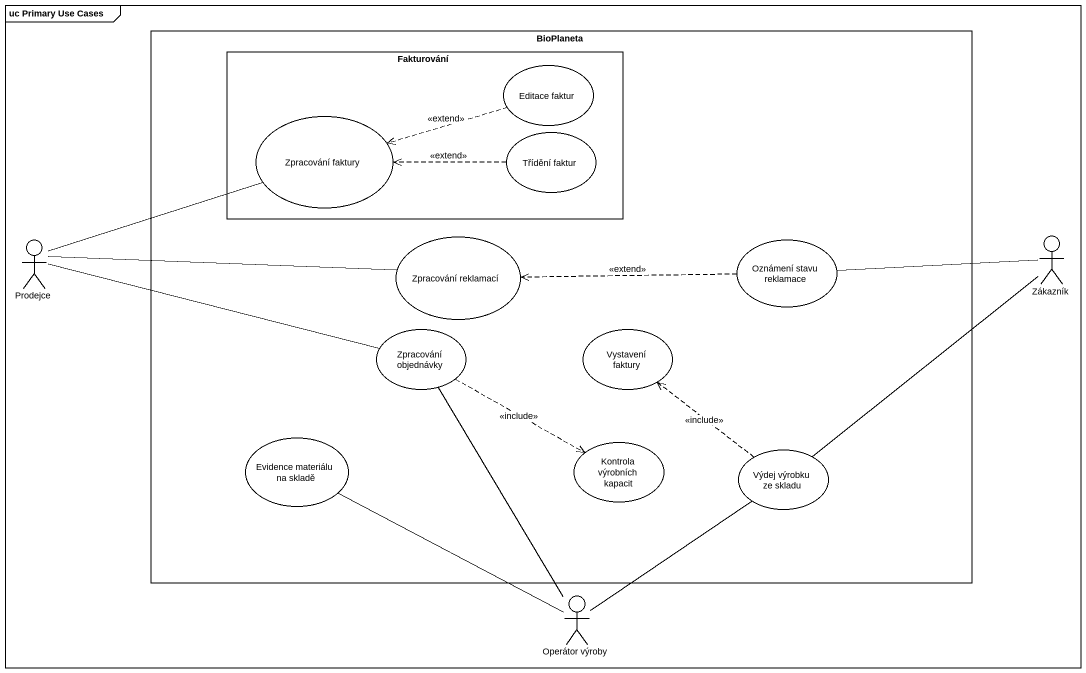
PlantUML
@startuml
mainframe uc Primary Use Cases
rectangle BioPlaneta {
  rectangle Fakturování {
    usecase "Editace faktur" as Editace_faktur
    usecase "Zpracování faktury" as Zpracování_faktury
    usecase "Třídění faktur" as Třídění_faktur
  }
  usecase "Zpracování reklamací" as Zpracování_reklamací
  usecase "Oznámení stavu reklamace" as Oznámení_stavu_reklamace
  usecase "Zpracování objednávky" as Zpracování_objednávky
  usecase "Vystavení faktury" as Vystavení_faktury
  usecase "Evidence materiálu na skladě" as Evidence_materiálu_na_skladě
  usecase "Kontrola výrobních kapacit" as Kontrola_výrobních_kapacit
  usecase "Výdej výrobku ze skladu" as Výdej_výrobku_ze_skladu
}
actor Prodejce
actor Zákazník
actor "Operátor výroby" as Operátor_výroby
Editace_faktur .left.> Zpracování_faktury : <<extend>>
Třídění_faktur .left.> Zpracování_faktury : <<extend>>
Prodejce -right- Zpracování_faktury
Prodejce -right- Zpracování_reklamací
Prodejce -right- Zpracování_objednávky
Oznámení_stavu_reklamace .left.> Zpracování_reklamací : <<extend>>
Zákazník -left- Oznámení_stavu_reklamace
Zákazník -- Výdej_výrobku_ze_skladu
Zpracování_objednávky .right.> Kontrola_výrobních_kapacit : <<include>>
Výdej_výrobku_ze_skladu .up.> Vystavení_faktury : <<include>>
Operátor_výroby -up- Zpracování_objednávky
Operátor_výroby -left- Evidence_materiálu_na_skladě
Operátor_výroby -up- Výdej_výrobku_ze_skladu
@enduml
